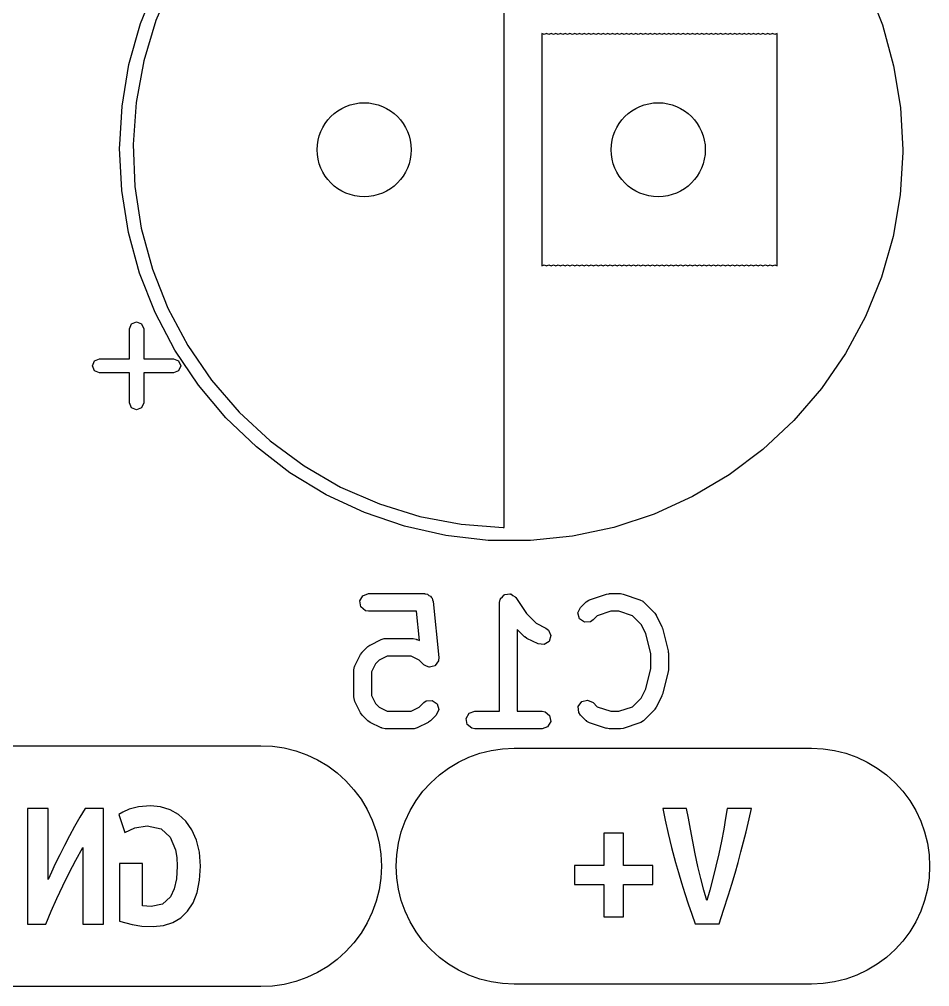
# Model space of a CAD drawing. Extents: x 84 to 124, y -233 to -38.
# Drawn here: x 103.75 to 111.49, y -204.62 to -196.39 of the extents above; entities that cross this region are included whole.
import ezdxf

# ---------------------------------------------------------------- set-up
doc = ezdxf.new("R2010")
doc.units = 0
doc.layers.add('BLACK', color=7, linetype='CONTINUOUS')

msp = doc.modelspace()

# ---------------------------------------------------------------- linework, layer by layer
at = {"layer": 'BLACK', "linetype": 'CONTINUOUS'}
for p, q in [((107.87, -200.709), (107.87, -194.284)), ((104.778, -196.422), (104.912, -196.088)), ((105.05, -196.065), (104.909, -196.395)), ((110.953, -196.098), (111.086, -196.433)), ((104.68, -196.769), (104.778, -196.422)), ((104.909, -196.395), (104.805, -196.739)), ((111.086, -196.433), (111.182, -196.78)), ((108.21, -196.515), (108.19, -196.507)), ((108.19, -196.507), (108.19, -198.483)), ((108.23, -196.507), (108.21, -196.515)), ((108.25, -196.515), (108.23, -196.507)), ((108.27, -196.507), (108.25, -196.515)), ((108.29, -196.515), (108.27, -196.507)), ((108.31, -196.507), (108.29, -196.515)), ((108.33, -196.515), (108.31, -196.507)), ((108.35, -196.507), (108.33, -196.515)), ((108.37, -196.515), (108.35, -196.507)), ((108.39, -196.507), (108.37, -196.515)), ((108.41, -196.515), (108.39, -196.507)), ((108.43, -196.507), (108.41, -196.515)), ((108.45, -196.515), (108.43, -196.507)), ((108.47, -196.507), (108.45, -196.515)), ((108.49, -196.515), (108.47, -196.507)), ((108.51, -196.507), (108.49, -196.515)), ((108.53, -196.515), (108.51, -196.507)), ((108.55, -196.507), (108.53, -196.515)), ((108.57, -196.515), (108.55, -196.507)), ((108.59, -196.507), (108.57, -196.515)), ((108.61, -196.515), (108.59, -196.507)), ((108.63, -196.507), (108.61, -196.515)), ((108.651, -196.515), (108.63, -196.507)), ((108.671, -196.507), (108.651, -196.515)), ((108.691, -196.515), (108.671, -196.507)), ((108.711, -196.507), (108.691, -196.515)), ((108.731, -196.515), (108.711, -196.507)), ((108.751, -196.507), (108.731, -196.515)), ((108.771, -196.515), (108.751, -196.507)), ((108.791, -196.507), (108.771, -196.515)), ((108.811, -196.515), (108.791, -196.507)), ((108.831, -196.507), (108.811, -196.515)), ((108.851, -196.515), (108.831, -196.507)), ((108.871, -196.507), (108.851, -196.515)), ((108.891, -196.515), (108.871, -196.507)), ((108.911, -196.507), (108.891, -196.515)), ((108.931, -196.515), (108.911, -196.507)), ((108.951, -196.507), (108.931, -196.515)), ((108.971, -196.515), (108.951, -196.507)), ((108.991, -196.507), (108.971, -196.515)), ((109.011, -196.515), (108.991, -196.507)), ((109.031, -196.507), (109.011, -196.515)), ((109.051, -196.515), (109.031, -196.507)), ((109.071, -196.507), (109.051, -196.515)), ((109.091, -196.515), (109.071, -196.507)), ((109.111, -196.507), (109.091, -196.515)), ((109.131, -196.515), (109.111, -196.507)), ((109.151, -196.507), (109.131, -196.515)), ((109.171, -196.515), (109.151, -196.507)), ((109.191, -196.507), (109.171, -196.515)), ((109.211, -196.515), (109.191, -196.507)), ((109.231, -196.507), (109.211, -196.515)), ((109.251, -196.515), (109.231, -196.507)), ((109.271, -196.507), (109.251, -196.515)), ((109.291, -196.515), (109.271, -196.507)), ((109.311, -196.507), (109.291, -196.515)), ((109.331, -196.515), (109.311, -196.507)), ((109.351, -196.507), (109.331, -196.515)), ((109.371, -196.515), (109.351, -196.507)), ((109.391, -196.507), (109.371, -196.515)), ((109.411, -196.515), (109.391, -196.507)), ((109.431, -196.507), (109.411, -196.515)), ((109.451, -196.515), (109.431, -196.507)), ((109.471, -196.507), (109.451, -196.515)), ((109.491, -196.515), (109.471, -196.507)), ((109.511, -196.507), (109.491, -196.515)), ((109.531, -196.515), (109.511, -196.507)), ((109.551, -196.507), (109.531, -196.515)), ((109.571, -196.515), (109.551, -196.507)), ((109.591, -196.507), (109.571, -196.515)), ((109.611, -196.515), (109.591, -196.507)), ((109.631, -196.507), (109.611, -196.515)), ((109.651, -196.515), (109.631, -196.507)), ((109.671, -196.507), (109.651, -196.515)), ((109.691, -196.515), (109.671, -196.507)), ((109.711, -196.507), (109.691, -196.515)), ((109.731, -196.515), (109.711, -196.507)), ((109.751, -196.507), (109.731, -196.515)), ((109.771, -196.515), (109.751, -196.507)), ((109.791, -196.507), (109.771, -196.515)), ((109.811, -196.515), (109.791, -196.507)), ((109.831, -196.507), (109.811, -196.515)), ((109.851, -196.515), (109.831, -196.507)), ((109.871, -196.507), (109.851, -196.515)), ((109.891, -196.515), (109.871, -196.507)), ((109.911, -196.507), (109.891, -196.515)), ((109.931, -196.515), (109.911, -196.507)), ((109.951, -196.507), (109.931, -196.515)), ((109.971, -196.515), (109.951, -196.507)), ((109.991, -196.507), (109.971, -196.515)), ((110.011, -196.515), (109.991, -196.507)), ((110.031, -196.507), (110.011, -196.515)), ((110.051, -196.515), (110.031, -196.507)), ((110.071, -196.507), (110.051, -196.515)), ((110.091, -196.515), (110.071, -196.507)), ((110.111, -196.507), (110.091, -196.515)), ((110.131, -196.515), (110.111, -196.507)), ((110.151, -196.507), (110.131, -196.515)), ((110.171, -196.515), (110.151, -196.507)), ((110.191, -196.507), (110.171, -196.515)), ((110.191, -198.483), (110.191, -196.507)), ((104.621, -197.124), (104.68, -196.769)), ((104.805, -196.739), (104.74, -197.092)), ((111.182, -196.78), (111.241, -197.135)), ((104.74, -197.092), (104.715, -197.45)), ((104.602, -197.45), (104.621, -197.124)), ((111.241, -197.135), (111.26, -197.495)), ((104.6, -197.483), (104.602, -197.45)), ((104.618, -197.843), (104.6, -197.483)), ((104.715, -197.45), (104.73, -197.809)), ((111.26, -197.518), (111.238, -197.878)), ((111.26, -197.495), (111.26, -197.518)), ((104.675, -198.199), (104.618, -197.843)), ((104.73, -197.809), (104.785, -198.163)), ((111.238, -197.878), (111.177, -198.233)), ((104.785, -198.163), (104.879, -198.51)), ((104.77, -198.546), (104.675, -198.199)), ((111.177, -198.233), (111.079, -198.579)), ((104.879, -198.51), (105.011, -198.844)), ((108.19, -198.483), (108.21, -198.475)), ((108.21, -198.475), (108.23, -198.483)), ((108.23, -198.483), (108.25, -198.475)), ((108.25, -198.475), (108.27, -198.483)), ((108.27, -198.483), (108.29, -198.475)), ((108.29, -198.475), (108.31, -198.483)), ((108.31, -198.483), (108.33, -198.475)), ((108.33, -198.475), (108.35, -198.483)), ((108.35, -198.483), (108.37, -198.475)), ((108.37, -198.475), (108.39, -198.483)), ((108.39, -198.483), (108.41, -198.475)), ((108.41, -198.475), (108.43, -198.483)), ((108.43, -198.483), (108.45, -198.475)), ((108.45, -198.475), (108.47, -198.483)), ((108.47, -198.483), (108.49, -198.475)), ((108.49, -198.475), (108.51, -198.483)), ((108.51, -198.483), (108.53, -198.475)), ((108.53, -198.475), (108.55, -198.483)), ((108.55, -198.483), (108.57, -198.475)), ((108.57, -198.475), (108.59, -198.483)), ((108.59, -198.483), (108.61, -198.475)), ((108.61, -198.475), (108.63, -198.483)), ((108.63, -198.483), (108.651, -198.475)), ((108.651, -198.475), (108.671, -198.483)), ((108.671, -198.483), (108.691, -198.475)), ((108.691, -198.475), (108.711, -198.483)), ((108.711, -198.483), (108.731, -198.475)), ((108.731, -198.475), (108.751, -198.483)), ((108.751, -198.483), (108.771, -198.475)), ((108.771, -198.475), (108.791, -198.483)), ((108.791, -198.483), (108.811, -198.475)), ((108.811, -198.475), (108.831, -198.483)), ((108.831, -198.483), (108.851, -198.475)), ((108.851, -198.475), (108.871, -198.483)), ((108.871, -198.483), (108.891, -198.475)), ((108.891, -198.475), (108.911, -198.483)), ((108.911, -198.483), (108.931, -198.475)), ((108.931, -198.475), (108.951, -198.483)), ((108.951, -198.483), (108.971, -198.475)), ((108.971, -198.475), (108.991, -198.483)), ((108.991, -198.483), (109.011, -198.475)), ((109.011, -198.475), (109.031, -198.483)), ((109.031, -198.483), (109.051, -198.475)), ((109.051, -198.475), (109.071, -198.483)), ((109.071, -198.483), (109.091, -198.475)), ((109.091, -198.475), (109.111, -198.483)), ((109.111, -198.483), (109.131, -198.475)), ((109.131, -198.475), (109.151, -198.483)), ((109.151, -198.483), (109.171, -198.475)), ((109.171, -198.475), (109.191, -198.483)), ((109.191, -198.483), (109.211, -198.475)), ((109.211, -198.475), (109.231, -198.483)), ((109.231, -198.483), (109.251, -198.475)), ((109.251, -198.475), (109.271, -198.483)), ((109.271, -198.483), (109.291, -198.475)), ((109.291, -198.475), (109.311, -198.483)), ((109.311, -198.483), (109.331, -198.475)), ((109.331, -198.475), (109.351, -198.483)), ((109.351, -198.483), (109.371, -198.475)), ((109.371, -198.475), (109.391, -198.483)), ((109.391, -198.483), (109.411, -198.475)), ((109.411, -198.475), (109.431, -198.483)), ((109.431, -198.483), (109.451, -198.475)), ((109.451, -198.475), (109.471, -198.483)), ((109.471, -198.483), (109.491, -198.475)), ((109.491, -198.475), (109.511, -198.483)), ((109.511, -198.483), (109.531, -198.475)), ((109.531, -198.475), (109.551, -198.483)), ((109.551, -198.483), (109.571, -198.475)), ((109.571, -198.475), (109.591, -198.483)), ((109.591, -198.483), (109.611, -198.475)), ((109.611, -198.475), (109.631, -198.483)), ((109.631, -198.483), (109.651, -198.475)), ((109.651, -198.475), (109.671, -198.483)), ((109.671, -198.483), (109.691, -198.475)), ((109.691, -198.475), (109.711, -198.483)), ((109.711, -198.483), (109.731, -198.475)), ((109.731, -198.475), (109.751, -198.483)), ((109.751, -198.483), (109.771, -198.475)), ((109.771, -198.475), (109.791, -198.483)), ((109.791, -198.483), (109.811, -198.475)), ((109.811, -198.475), (109.831, -198.483)), ((109.831, -198.483), (109.851, -198.475)), ((109.851, -198.475), (109.871, -198.483)), ((109.871, -198.483), (109.891, -198.475)), ((109.891, -198.475), (109.911, -198.483)), ((109.911, -198.483), (109.931, -198.475)), ((109.931, -198.475), (109.951, -198.483)), ((109.951, -198.483), (109.971, -198.475)), ((109.971, -198.475), (109.991, -198.483)), ((109.991, -198.483), (110.011, -198.475)), ((110.011, -198.475), (110.031, -198.483)), ((110.031, -198.483), (110.051, -198.475)), ((110.051, -198.475), (110.071, -198.483)), ((110.071, -198.483), (110.091, -198.475)), ((110.091, -198.475), (110.111, -198.483)), ((110.111, -198.483), (110.131, -198.475)), ((110.131, -198.475), (110.151, -198.483)), ((110.151, -198.483), (110.171, -198.475)), ((110.171, -198.475), (110.191, -198.483)), ((104.902, -198.881), (104.77, -198.546)), ((111.079, -198.579), (110.943, -198.913)), ((105.011, -198.844), (105.18, -199.16)), ((105.07, -199.2), (104.902, -198.881)), ((110.943, -198.913), (110.772, -199.23)), ((104.685, -199.019), (104.702, -198.977)), ((104.702, -198.977), (104.745, -198.959)), ((104.745, -198.959), (104.787, -198.977)), ((104.787, -198.977), (104.805, -199.019)), ((104.685, -199.274), (104.685, -199.019)), ((104.805, -199.019), (104.805, -199.274)), ((105.18, -199.16), (105.383, -199.457)), ((105.271, -199.499), (105.07, -199.2)), ((110.772, -199.23), (110.568, -199.527)), ((104.37, -199.334), (104.387, -199.292)), ((104.387, -199.376), (104.37, -199.334)), ((104.387, -199.292), (104.43, -199.274)), ((104.43, -199.274), (104.685, -199.274)), ((104.805, -199.274), (105.06, -199.274)), ((105.06, -199.274), (105.102, -199.292)), ((105.102, -199.292), (105.12, -199.334)), ((105.12, -199.334), (105.102, -199.376)), ((104.43, -199.394), (104.387, -199.376)), ((104.685, -199.394), (104.43, -199.394)), ((104.685, -199.649), (104.685, -199.394)), ((105.06, -199.394), (104.805, -199.394)), ((104.805, -199.394), (104.805, -199.649)), ((105.102, -199.376), (105.06, -199.394)), ((105.503, -199.775), (105.271, -199.499)), ((105.383, -199.457), (105.617, -199.728)), ((110.568, -199.527), (110.333, -199.8)), ((104.702, -199.691), (104.685, -199.649)), ((104.805, -199.649), (104.787, -199.691)), ((104.745, -199.709), (104.702, -199.691)), ((104.787, -199.691), (104.745, -199.709)), ((105.617, -199.728), (105.881, -199.972)), ((105.763, -200.023), (105.503, -199.775)), ((110.333, -199.8), (110.07, -200.046)), ((105.881, -199.972), (106.17, -200.185)), ((106.049, -200.243), (105.763, -200.023)), ((110.07, -200.046), (109.782, -200.262)), ((106.356, -200.43), (106.049, -200.243)), ((106.17, -200.185), (106.48, -200.365)), ((109.782, -200.262), (109.473, -200.446)), ((106.48, -200.365), (106.809, -200.508)), ((106.683, -200.583), (106.356, -200.43)), ((109.473, -200.446), (109.145, -200.595)), ((106.809, -200.508), (107.152, -200.615)), ((107.023, -200.699), (106.683, -200.583)), ((107.152, -200.615), (107.505, -200.682)), ((109.145, -200.595), (108.803, -200.709)), ((107.375, -200.778), (107.023, -200.699)), ((107.505, -200.682), (107.863, -200.709)), ((107.863, -200.709), (107.87, -200.709)), ((108.803, -200.709), (108.451, -200.784)), ((107.733, -200.819), (107.375, -200.778)), ((108.093, -200.821), (107.733, -200.819)), ((108.451, -200.784), (108.093, -200.821)), ((106.642, -201.334), (106.668, -201.29)), ((106.668, -201.29), (106.716, -201.272)), ((106.716, -201.272), (107.192, -201.272)), ((107.192, -201.272), (107.196, -201.273)), ((107.196, -201.273), (107.198, -201.273)), ((107.198, -201.273), (107.2, -201.274)), ((107.2, -201.274), (107.218, -201.277)), ((107.218, -201.277), (107.23, -201.287)), ((107.23, -201.287), (107.244, -201.294)), ((107.244, -201.294), (107.249, -201.303)), ((107.249, -201.303), (107.257, -201.31)), ((107.257, -201.31), (107.26, -201.326)), ((107.836, -201.322), (107.838, -201.318)), ((107.838, -201.318), (107.839, -201.314)), ((107.839, -201.314), (107.855, -201.299)), ((107.855, -201.299), (107.869, -201.282)), ((107.869, -201.282), (107.873, -201.282)), ((107.873, -201.282), (107.876, -201.279)), ((107.876, -201.279), (107.898, -201.277)), ((107.898, -201.277), (107.919, -201.274)), ((107.919, -201.274), (107.923, -201.276)), ((107.923, -201.276), (107.927, -201.275)), ((107.927, -201.275), (107.945, -201.288)), ((107.945, -201.288), (107.964, -201.299)), ((107.964, -201.299), (107.965, -201.303)), ((107.965, -201.303), (107.969, -201.306)), ((107.969, -201.306), (108.06, -201.442)), ((108.597, -201.324), (108.74, -201.276)), ((108.74, -201.276), (108.762, -201.273)), ((108.762, -201.273), (108.763, -201.272)), ((108.763, -201.272), (108.859, -201.272)), ((108.859, -201.272), (108.881, -201.276)), ((108.881, -201.276), (108.882, -201.276)), ((108.882, -201.276), (109.025, -201.324)), ((106.651, -201.385), (106.642, -201.334)), ((106.69, -201.418), (106.651, -201.385)), ((107.26, -201.326), (107.267, -201.34)), ((107.267, -201.34), (107.314, -201.816)), ((107.831, -201.347), (107.836, -201.322)), ((107.831, -202.272), (107.831, -201.347)), ((108.498, -201.436), (108.52, -201.39)), ((108.52, -201.39), (108.567, -201.342)), ((108.567, -201.342), (108.589, -201.327)), ((108.589, -201.327), (108.593, -201.327)), ((108.593, -201.327), (108.597, -201.324)), ((109.025, -201.324), (109.048, -201.336)), ((109.048, -201.336), (109.05, -201.34)), ((109.05, -201.34), (109.054, -201.342)), ((109.054, -201.342), (109.15, -201.437)), ((106.716, -201.422), (106.69, -201.418)), ((107.124, -201.422), (106.716, -201.422)), ((107.149, -201.671), (107.124, -201.422)), ((108.06, -201.442), (108.141, -201.524)), ((108.511, -201.486), (108.498, -201.436)), ((108.661, -201.461), (108.626, -201.496)), ((108.776, -201.422), (108.661, -201.461)), ((108.846, -201.422), (108.776, -201.422)), ((108.961, -201.461), (108.846, -201.422)), ((109.035, -201.535), (108.961, -201.461)), ((109.15, -201.437), (109.163, -201.456)), ((109.163, -201.456), (109.164, -201.457)), ((109.164, -201.457), (109.211, -201.552)), ((108.141, -201.524), (108.225, -201.566)), ((108.553, -201.515), (108.511, -201.486)), ((108.605, -201.511), (108.553, -201.515)), ((108.626, -201.496), (108.605, -201.511)), ((109.074, -201.612), (109.035, -201.535)), ((109.211, -201.552), (109.215, -201.564)), ((109.215, -201.564), (109.217, -201.567)), ((108.044, -201.639), (107.981, -201.576)), ((107.981, -201.576), (107.981, -202.272)), ((108.045, -201.639), (108.044, -201.639)), ((108.063, -201.653), (108.045, -201.639)), ((108.225, -201.566), (108.246, -201.582)), ((108.246, -201.582), (108.267, -201.629)), ((108.267, -201.629), (108.252, -201.678)), ((109.117, -201.785), (109.074, -201.612)), ((109.217, -201.567), (109.265, -201.758)), ((106.663, -201.771), (106.71, -201.723)), ((106.71, -201.723), (106.729, -201.71)), ((106.729, -201.71), (106.73, -201.709)), ((106.73, -201.709), (106.825, -201.661)), ((106.825, -201.661), (106.85, -201.654)), ((106.85, -201.654), (106.854, -201.655)), ((106.854, -201.655), (106.859, -201.653)), ((106.859, -201.653), (107.097, -201.653)), ((107.097, -201.653), (107.122, -201.658)), ((107.122, -201.658), (107.126, -201.661)), ((107.126, -201.661), (107.13, -201.661)), ((107.13, -201.661), (107.149, -201.671)), ((108.158, -201.7), (108.063, -201.653)), ((108.209, -201.706), (108.158, -201.7)), ((108.252, -201.678), (108.209, -201.706)), ((106.601, -201.885), (106.649, -201.79)), ((106.649, -201.79), (106.662, -201.772)), ((106.662, -201.772), (106.663, -201.771)), ((106.876, -201.803), (106.808, -201.838)), ((107.079, -201.803), (106.876, -201.803)), ((107.147, -201.838), (107.079, -201.803)), ((109.117, -201.91), (109.117, -201.785)), ((109.265, -201.758), (109.266, -201.773)), ((109.266, -201.773), (109.267, -201.776)), ((109.267, -201.776), (109.267, -201.919)), ((106.593, -201.919), (106.598, -201.893)), ((106.598, -201.893), (106.6, -201.89)), ((106.6, -201.89), (106.601, -201.885)), ((106.777, -201.868), (106.743, -201.937)), ((106.808, -201.838), (106.777, -201.868)), ((107.186, -201.877), (107.147, -201.838)), ((107.187, -201.877), (107.186, -201.877)), ((107.21, -201.888), (107.187, -201.877)), ((107.187, -201.877), (107.187, -201.877)), ((107.233, -201.898), (107.21, -201.888)), ((107.258, -201.892), (107.234, -201.898)), ((107.283, -201.885), (107.258, -201.892)), ((107.298, -201.864), (107.283, -201.884)), ((107.283, -201.884), (107.283, -201.885)), ((107.283, -201.885), (107.283, -201.885)), ((107.312, -201.843), (107.298, -201.864)), ((107.314, -201.816), (107.312, -201.842)), ((107.312, -201.842), (107.312, -201.842)), ((107.312, -201.842), (107.312, -201.843)), ((106.593, -202.157), (106.593, -201.919)), ((106.743, -201.937), (106.743, -202.139)), ((107.234, -201.898), (107.233, -201.898)), ((107.233, -201.898), (107.233, -201.898)), ((109.074, -202.083), (109.117, -201.91)), ((109.265, -201.937), (109.217, -202.127)), ((109.267, -201.919), (109.264, -201.934)), ((109.264, -201.934), (109.265, -201.937)), ((106.743, -202.139), (106.777, -202.208)), ((109.035, -202.16), (109.074, -202.083)), ((109.212, -202.139), (109.211, -202.143)), ((109.217, -202.127), (109.212, -202.139)), ((106.595, -202.161), (106.593, -202.157)), ((106.594, -202.165), (106.595, -202.161)), ((106.601, -202.19), (106.594, -202.165)), ((106.649, -202.286), (106.601, -202.19)), ((106.777, -202.208), (106.808, -202.238)), ((107.147, -202.238), (107.186, -202.199)), ((107.186, -202.199), (107.208, -202.184)), ((107.208, -202.184), (107.259, -202.18)), ((107.259, -202.18), (107.301, -202.209)), ((107.301, -202.209), (107.314, -202.259)), ((108.5, -202.233), (108.53, -202.191)), ((108.53, -202.191), (108.579, -202.177)), ((108.579, -202.177), (108.626, -202.199)), ((108.626, -202.199), (108.661, -202.234)), ((108.961, -202.234), (109.035, -202.16)), ((109.211, -202.143), (109.164, -202.238)), ((106.65, -202.287), (106.649, -202.286)), ((106.663, -202.305), (106.65, -202.287)), ((106.71, -202.353), (106.663, -202.305)), ((106.808, -202.238), (106.876, -202.272)), ((106.876, -202.272), (107.079, -202.272)), ((107.079, -202.272), (107.147, -202.238)), ((107.293, -202.305), (107.245, -202.353)), ((107.314, -202.259), (107.293, -202.305)), ((107.547, -202.334), (107.572, -202.29)), ((107.572, -202.29), (107.62, -202.272)), ((107.62, -202.272), (107.831, -202.272)), ((107.981, -202.272), (108.192, -202.272)), ((108.192, -202.272), (108.218, -202.277)), ((108.218, -202.277), (108.257, -202.31)), ((108.505, -202.284), (108.5, -202.233)), ((108.52, -202.305), (108.505, -202.284)), ((108.567, -202.353), (108.52, -202.305)), ((108.661, -202.234), (108.776, -202.272)), ((108.776, -202.272), (108.846, -202.272)), ((108.846, -202.272), (108.961, -202.234)), ((109.15, -202.258), (109.054, -202.353)), ((109.164, -202.238), (109.15, -202.256)), ((109.15, -202.256), (109.15, -202.258)), ((106.712, -202.353), (106.71, -202.353)), ((106.73, -202.367), (106.712, -202.353)), ((106.825, -202.414), (106.73, -202.367)), ((107.225, -202.367), (107.13, -202.414)), ((107.227, -202.366), (107.225, -202.367)), ((107.245, -202.353), (107.227, -202.366)), ((107.556, -202.385), (107.547, -202.334)), ((107.595, -202.418), (107.556, -202.385)), ((108.266, -202.36), (108.24, -202.405)), ((108.257, -202.31), (108.266, -202.36)), ((108.572, -202.355), (108.567, -202.353)), ((108.574, -202.359), (108.572, -202.355)), ((108.597, -202.371), (108.574, -202.359)), ((108.74, -202.419), (108.597, -202.371)), ((109.025, -202.371), (108.882, -202.419)), ((109.029, -202.368), (109.025, -202.371)), ((109.033, -202.368), (109.029, -202.368)), ((109.054, -202.353), (109.033, -202.368)), ((106.829, -202.415), (106.825, -202.414)), ((106.833, -202.418), (106.829, -202.415)), ((106.859, -202.422), (106.833, -202.418)), ((107.097, -202.422), (106.859, -202.422)), ((107.101, -202.421), (107.097, -202.422)), ((107.105, -202.422), (107.101, -202.421)), ((107.13, -202.414), (107.105, -202.422)), ((107.62, -202.422), (107.595, -202.418)), ((108.192, -202.422), (107.62, -202.422)), ((108.24, -202.405), (108.192, -202.422)), ((108.741, -202.418), (108.74, -202.419)), ((108.763, -202.422), (108.741, -202.418)), ((108.859, -202.422), (108.763, -202.422)), ((108.86, -202.422), (108.859, -202.422)), ((108.882, -202.419), (108.86, -202.422)), ((102.48, -202.566), (105.8, -202.566)), ((105.8, -202.566), (105.901, -202.571)), ((105.901, -202.571), (106, -202.585)), ((106, -202.585), (106.098, -202.61)), ((106.098, -202.61), (106.193, -202.644)), ((107.571, -202.663), (107.664, -202.63)), ((107.664, -202.63), (107.76, -202.606)), ((107.76, -202.606), (107.857, -202.592)), ((107.857, -202.592), (107.956, -202.587)), ((107.956, -202.587), (110.484, -202.587)), ((110.484, -202.587), (110.583, -202.592)), ((110.583, -202.592), (110.68, -202.606)), ((110.68, -202.606), (110.776, -202.63)), ((110.776, -202.63), (110.869, -202.663)), ((106.193, -202.644), (106.284, -202.687)), ((106.284, -202.687), (106.37, -202.738)), ((107.398, -202.756), (107.482, -202.706)), ((107.482, -202.706), (107.571, -202.663)), ((110.869, -202.663), (110.958, -202.706)), ((110.958, -202.706), (111.042, -202.756)), ((106.37, -202.738), (106.451, -202.798)), ((106.451, -202.798), (106.525, -202.866)), ((107.319, -202.815), (107.398, -202.756)), ((111.042, -202.756), (111.121, -202.815)), ((106.525, -202.866), (106.593, -202.94)), ((107.18, -202.954), (107.246, -202.881)), ((107.246, -202.881), (107.319, -202.815)), ((111.121, -202.815), (111.194, -202.881)), ((111.194, -202.881), (111.26, -202.954)), ((106.593, -202.94), (106.653, -203.021)), ((107.121, -203.033), (107.18, -202.954)), ((111.26, -202.954), (111.319, -203.033)), ((106.653, -203.021), (106.705, -203.108)), ((107.07, -203.118), (107.121, -203.033)), ((111.319, -203.033), (111.37, -203.118)), ((103.816, -203.1), (103.816, -204.083)), ((103.992, -203.1), (103.816, -203.1)), ((103.992, -203.705), (103.992, -203.1)), ((104.307, -203.1), (104.262, -203.173)), ((104.464, -203.1), (104.307, -203.1)), ((104.464, -204.083), (104.464, -203.1)), ((104.681, -203.107), (104.627, -203.131)), ((104.76, -203.087), (104.681, -203.107)), ((104.862, -203.078), (104.76, -203.087)), ((104.948, -203.086), (104.862, -203.078)), ((105.029, -203.111), (104.948, -203.086)), ((105.102, -203.151), (105.029, -203.111)), ((106.705, -203.108), (106.748, -203.199)), ((107.028, -203.207), (107.07, -203.118)), ((109.422, -203.1), (109.218, -203.1)), ((109.218, -203.1), (109.239, -203.2)), ((109.437, -203.182), (109.422, -203.1)), ((109.765, -203.1), (109.753, -203.182)), ((109.972, -203.1), (109.765, -203.1)), ((109.953, -203.189), (109.972, -203.1)), ((111.37, -203.118), (111.412, -203.207)), ((104.262, -203.173), (104.218, -203.252)), ((104.627, -203.131), (104.594, -203.15)), ((104.594, -203.15), (104.645, -203.305)), ((105.164, -203.208), (105.102, -203.151)), ((105.215, -203.281), (105.164, -203.208)), ((106.748, -203.199), (106.782, -203.293)), ((106.995, -203.3), (107.028, -203.207)), ((109.239, -203.2), (109.264, -203.312)), ((109.454, -203.277), (109.437, -203.182)), ((109.753, -203.182), (109.737, -203.277)), ((109.927, -203.3), (109.953, -203.189)), ((111.412, -203.207), (111.445, -203.3)), ((104.218, -203.252), (104.174, -203.334)), ((104.645, -203.305), (104.731, -203.266)), ((104.731, -203.266), (104.835, -203.248)), ((104.835, -203.248), (104.953, -203.273)), ((104.953, -203.273), (105.031, -203.344)), ((105.254, -203.37), (105.215, -203.281)), ((106.782, -203.293), (106.806, -203.391)), ((109.474, -203.38), (109.454, -203.277)), ((109.737, -203.277), (109.717, -203.379)), ((104.174, -203.334), (104.131, -203.415)), ((105.031, -203.344), (105.076, -203.452)), ((105.279, -203.473), (105.254, -203.37)), ((106.971, -203.395), (106.995, -203.3)), ((108.886, -203.309), (108.718, -203.309)), ((108.718, -203.309), (108.718, -203.585)), ((108.886, -203.585), (108.886, -203.309)), ((109.264, -203.312), (109.294, -203.433)), ((109.906, -203.383), (109.927, -203.3)), ((111.445, -203.3), (111.469, -203.395)), ((104.131, -203.415), (104.091, -203.495)), ((104.229, -203.54), (104.288, -203.431)), ((104.288, -203.431), (104.288, -204.083)), ((105.076, -203.452), (105.086, -203.518)), ((106.806, -203.391), (106.821, -203.49)), ((106.957, -203.493), (106.971, -203.395)), ((109.294, -203.433), (109.328, -203.559)), ((109.495, -203.486), (109.474, -203.38)), ((109.717, -203.379), (109.695, -203.485)), ((109.883, -203.469), (109.906, -203.383)), ((111.469, -203.395), (111.483, -203.493)), ((104.091, -203.495), (104.053, -203.572)), ((104.172, -203.648), (104.229, -203.54)), ((105.086, -203.518), (105.089, -203.591)), ((105.288, -203.591), (105.279, -203.473)), ((106.821, -203.49), (106.826, -203.591)), ((106.952, -203.591), (106.957, -203.493)), ((109.518, -203.593), (109.495, -203.486)), ((109.695, -203.485), (109.671, -203.591)), ((109.859, -203.559), (109.883, -203.469)), ((111.483, -203.493), (111.488, -203.591)), ((104.053, -203.572), (104.02, -203.643)), ((104.794, -203.569), (104.599, -203.569)), ((104.599, -203.569), (104.599, -204.059)), ((104.794, -203.928), (104.794, -203.569)), ((105.089, -203.591), (105.083, -203.698)), ((105.281, -203.71), (105.288, -203.591)), ((106.826, -203.591), (106.821, -203.692)), ((106.957, -203.689), (106.952, -203.591)), ((108.718, -203.585), (108.468, -203.585)), ((108.468, -203.585), (108.468, -203.746)), ((109.135, -203.585), (108.886, -203.585)), ((109.135, -203.746), (109.135, -203.585)), ((109.328, -203.559), (109.353, -203.646)), ((109.543, -203.697), (109.518, -203.593)), ((109.671, -203.591), (109.645, -203.696)), ((109.833, -203.651), (109.859, -203.559)), ((111.488, -203.591), (111.483, -203.689)), ((104.02, -203.643), (103.992, -203.705)), ((104.119, -203.757), (104.172, -203.648)), ((105.083, -203.698), (105.065, -203.785)), ((106.821, -203.692), (106.806, -203.791)), ((106.971, -203.787), (106.957, -203.689)), ((109.353, -203.646), (109.379, -203.734)), ((109.568, -203.796), (109.543, -203.697)), ((109.645, -203.696), (109.619, -203.794)), ((109.806, -203.743), (109.833, -203.651)), ((111.483, -203.689), (111.469, -203.787)), ((104.068, -203.865), (104.119, -203.757)), ((105.065, -203.785), (105.034, -203.851)), ((105.259, -203.814), (105.281, -203.71)), ((106.995, -203.882), (106.971, -203.787)), ((108.468, -203.746), (108.718, -203.746)), ((108.718, -203.746), (108.718, -204.022)), ((108.886, -204.022), (108.886, -203.746)), ((108.886, -203.746), (109.135, -203.746)), ((109.379, -203.734), (109.407, -203.823)), ((109.778, -203.835), (109.806, -203.743)), ((111.469, -203.787), (111.445, -203.882)), ((104.019, -203.974), (104.068, -203.865)), ((105.034, -203.851), (104.965, -203.913)), ((105.225, -203.902), (105.259, -203.814)), ((106.806, -203.791), (106.782, -203.889)), ((109.407, -203.823), (109.435, -203.911)), ((109.594, -203.882), (109.568, -203.796)), ((109.619, -203.794), (109.594, -203.882)), ((109.736, -203.966), (109.778, -203.835)), ((104.832, -203.932), (104.794, -203.928)), ((104.87, -203.934), (104.832, -203.932)), ((104.965, -203.913), (104.87, -203.934)), ((105.178, -203.974), (105.225, -203.902)), ((106.782, -203.889), (106.748, -203.983)), ((107.028, -203.975), (106.995, -203.882)), ((109.435, -203.911), (109.465, -203.998)), ((111.445, -203.882), (111.412, -203.975)), ((103.973, -204.083), (104.019, -203.974)), ((105.052, -204.071), (105.12, -204.031)), ((105.12, -204.031), (105.178, -203.974)), ((106.748, -203.983), (106.705, -204.074)), ((107.07, -204.064), (107.028, -203.975)), ((108.718, -204.022), (108.886, -204.022)), ((109.465, -203.998), (109.495, -204.082)), ((109.697, -204.082), (109.736, -203.966)), ((111.412, -203.975), (111.37, -204.064)), ((103.816, -204.083), (103.973, -204.083)), ((104.288, -204.083), (104.464, -204.083)), ((104.599, -204.059), (104.708, -204.088)), ((104.708, -204.088), (104.789, -204.1)), ((104.789, -204.1), (104.886, -204.104)), ((104.886, -204.104), (104.974, -204.096)), ((104.974, -204.096), (105.052, -204.071)), ((106.705, -204.074), (106.653, -204.161)), ((107.121, -204.149), (107.07, -204.064)), ((109.495, -204.082), (109.697, -204.082)), ((111.37, -204.064), (111.319, -204.149)), ((106.653, -204.161), (106.593, -204.242)), ((107.18, -204.228), (107.121, -204.149)), ((111.319, -204.149), (111.26, -204.228)), ((106.593, -204.242), (106.525, -204.316)), ((107.246, -204.301), (107.18, -204.228)), ((111.26, -204.228), (111.194, -204.301)), ((106.525, -204.316), (106.451, -204.384)), ((107.319, -204.367), (107.246, -204.301)), ((111.194, -204.301), (111.121, -204.367)), ((106.37, -204.444), (106.284, -204.495)), ((106.451, -204.384), (106.37, -204.444)), ((107.398, -204.426), (107.319, -204.367)), ((107.482, -204.476), (107.398, -204.426)), ((111.042, -204.426), (110.958, -204.476)), ((111.121, -204.367), (111.042, -204.426)), ((106.284, -204.495), (106.193, -204.538)), ((107.571, -204.519), (107.482, -204.476)), ((107.664, -204.552), (107.571, -204.519)), ((110.869, -204.519), (110.776, -204.552)), ((110.958, -204.476), (110.869, -204.519)), ((106, -204.597), (105.901, -204.611)), ((106.098, -204.572), (106, -204.597)), ((106.193, -204.538), (106.098, -204.572)), ((107.76, -204.576), (107.664, -204.552)), ((107.857, -204.59), (107.76, -204.576)), ((107.956, -204.595), (107.857, -204.59)), ((110.484, -204.595), (107.956, -204.595)), ((110.583, -204.59), (110.484, -204.595)), ((110.68, -204.576), (110.583, -204.59)), ((110.776, -204.552), (110.68, -204.576)), ((105.8, -204.616), (102.48, -204.616)), ((105.901, -204.611), (105.8, -204.616))]:
    msp.add_line(p, q, dxfattribs=at)
at = {"layer": 'BLACK'}
for centre in [(106.68, -197.495), (109.18, -197.495)]:
    msp.add_circle(centre, 0.4, dxfattribs=at)

doc.saveas('drawing.dxf')
